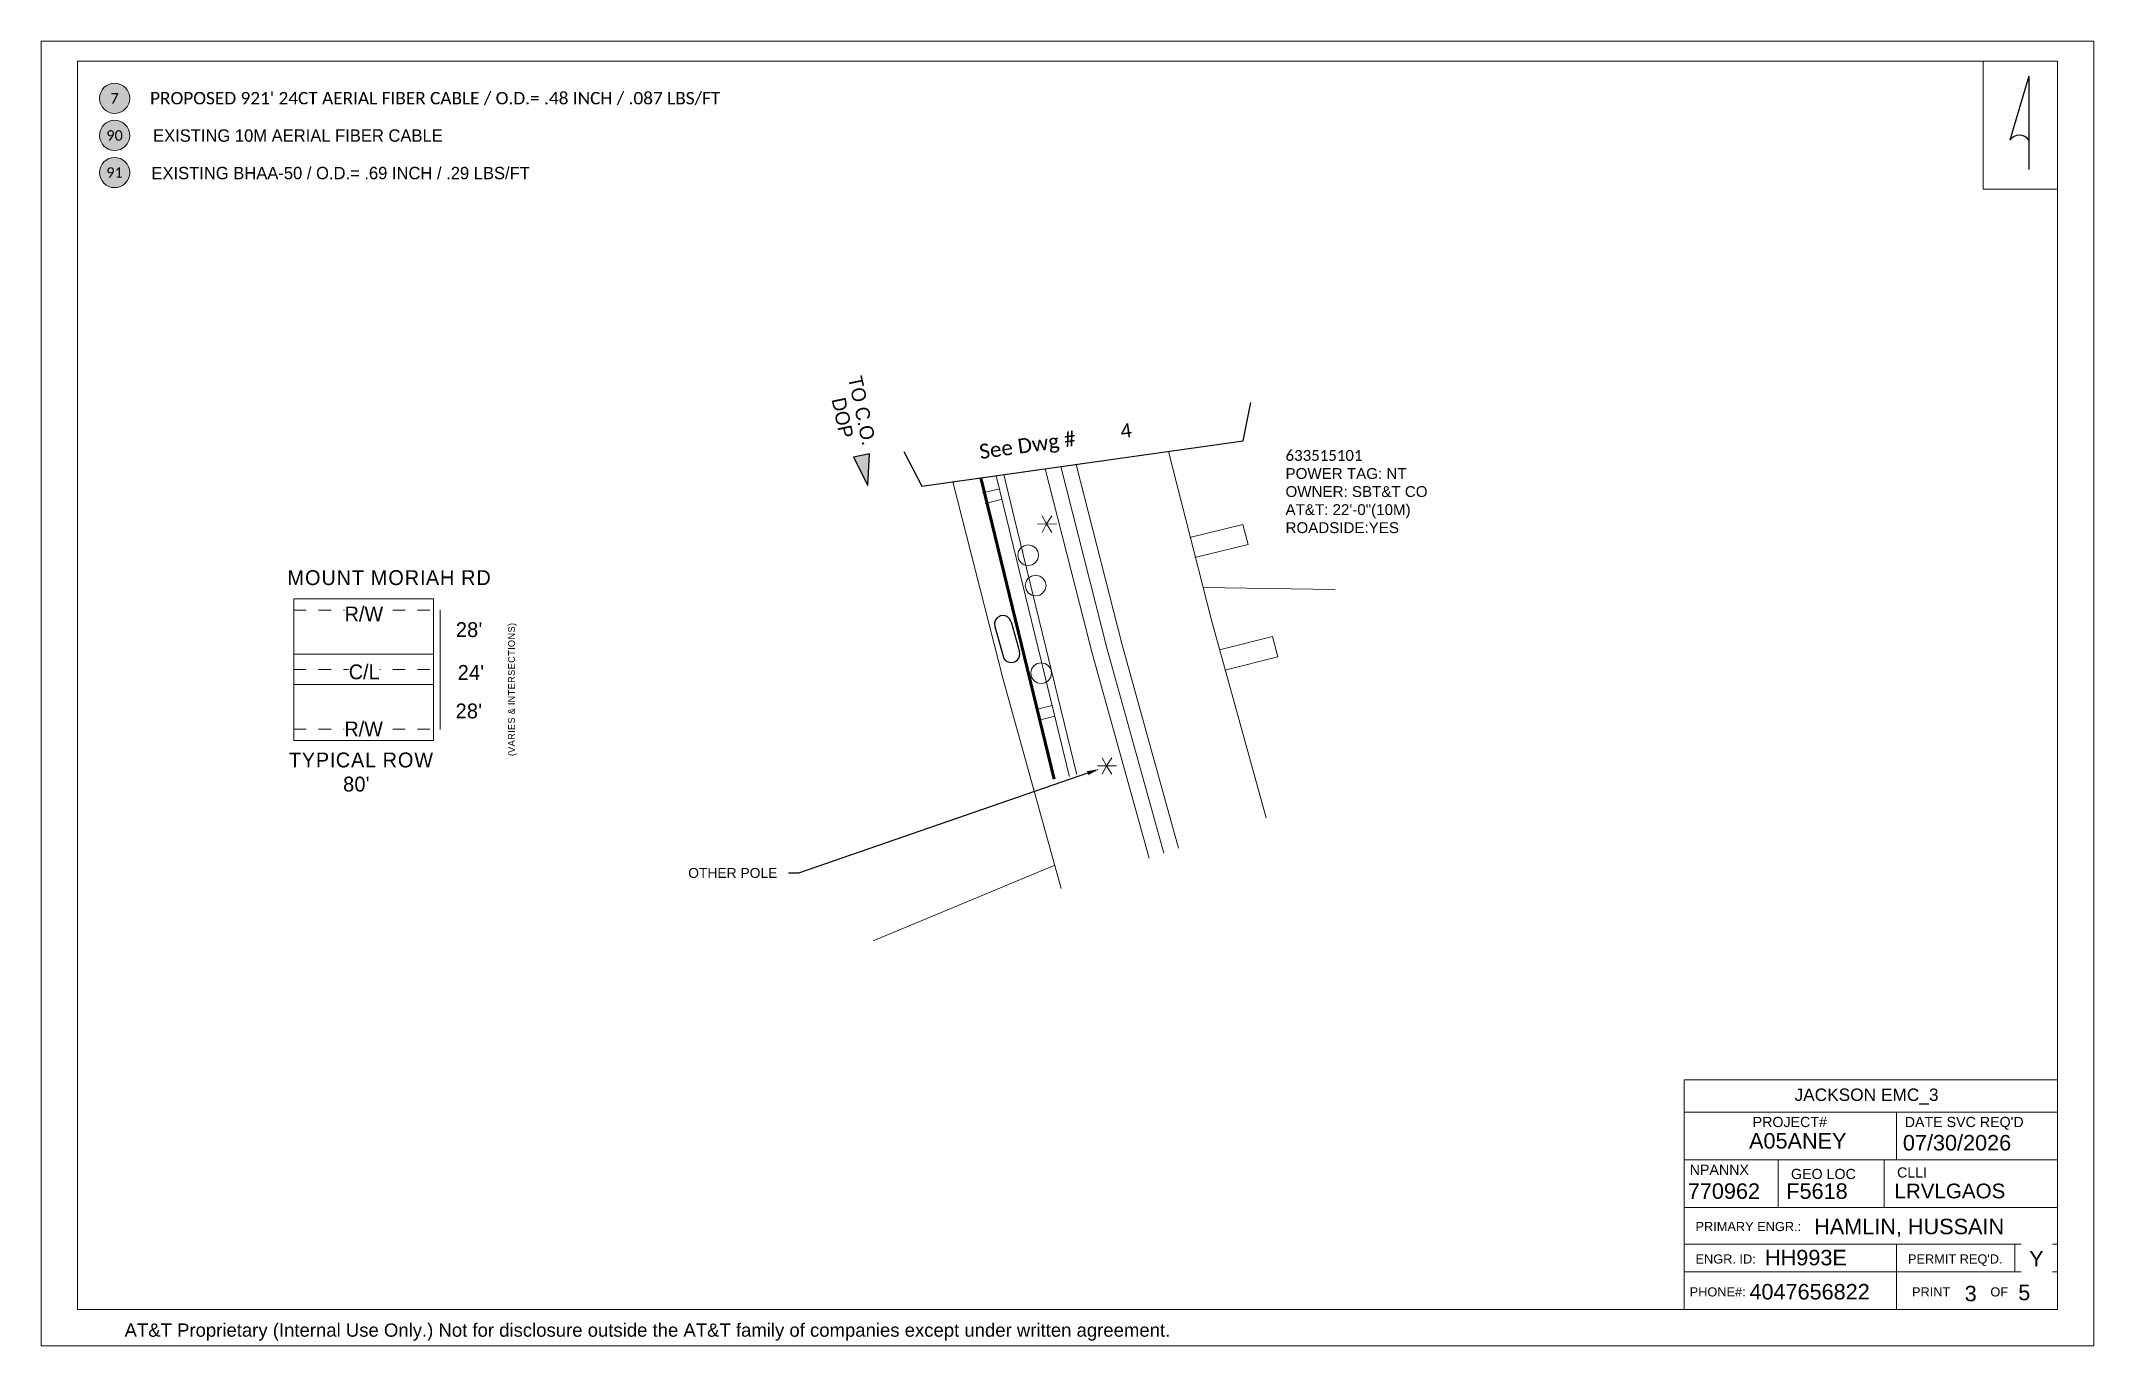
# Paper-space layout '3' of a CAD drawing. Header units: inches. Extents: x 1.3 to 17.9, y 1 to 11.6.
# The model-space entities are those that its viewports show. They can reach past a viewport. Long polylines and large blocks are cut down to what shows.
import ezdxf
from ezdxf import colors
from ezdxf.entities.mleader import LeaderData, LeaderLine
from ezdxf.enums import TextEntityAlignment as Align
from ezdxf.lldxf.tags import DXFTag
from ezdxf.math import Vec2, Vec3

# ---------------------------------------------------------------- set-up
doc = ezdxf.new("R2010")
doc.units = ezdxf.units.IN
doc.header["$MEASUREMENT"] = 0
doc.linetypes.add('DASHED', pattern=[0.75, 0.5, -0.25])
doc.linetypes.add('PHANTOM2', pattern=[1.25, 0.625, -0.125, 0.125, -0.125, 0.125, -0.125])
for name, color, linetype in [('ADDRESS', 6, 'Continuous'), ('AERIAL CABLE EX', 5, 'Continuous'), ('CENTER LINE', 6, 'PHANTOM2'), ('EOP', 6, 'Continuous'), ('LINE LABELS', 7, 'Continuous'), ('POLE INFO', 7, 'Continuous'), ('Pole_Attributes', 7, 'Continuous'), ('REELS', 250, 'Continuous'), ('REELS BUBBLES', 87, 'Continuous'), ('sc_greenville', 7, 'Continuous'), ('SPAN LENGTHS', 7, 'Continuous'), ('STREET NAMES', 250, 'Continuous'), ('TO CO', 7, 'Continuous'), ('Viewport', 7, 'Continuous')]:
    doc.layers.add(name, color=color, linetype=linetype)
for name, color, linetype, lineweight in [('AERIAL CABLE PROP', 1, 'Continuous', 60), ('DRIVEWAYS', 250, 'Continuous', 20), ('EXISTING', 4, 'Continuous', 0), ('Level 1', 7, 'Continuous', 0), ('Level 18', 7, 'Continuous', 0), ('Level 2', 7, 'Continuous', 0), ('Level 3', 7, 'Continuous', 0), ('MISC', 7, 'Continuous', 0), ('OVERLASH', 255, 'Continuous', 0), ('Poles', 7, 'Continuous', 0), ('PROP CABLE', 1, 'Continuous', 50), ('ROW', 3, 'DASHED', 35), ('STRAND TEXT', 7, 'Continuous', 0), ('unk 2 (def)', 7, 'Continuous', 0), ('z Level 63', 7, 'Continuous', 0)]:
    doc.layers.add(name, color=color, linetype=linetype, lineweight=lineweight)
doc.layers.get('Viewport').off()
doc.styles.add('Annotative', font='arial.ttf')
doc.styles.add('calibri', font='calibri.ttf')
doc.styles.add('Legend', font='calibri.ttf')
doc.styles.add('PROPOSED', font='calibri.ttf')
doc.styles.get("Standard").update_dxf_attribs({"font": 'arial.ttf'})
doc.styles.add('Telco', font='dgn000.shx', dxfattribs={"height": 108})
doc.styles.add('TelcoFixed', font='dgn000.shx', dxfattribs={"height": 108})
tags = doc.linetypes.add('BUR', pattern='A,4.693196,-0.073857,["B",Standard,S=0.5,R=0,X=0,Y=-0.25],-0.553701,4.679246', length=10).pattern_tags.tags
tags[6] = DXFTag(74, 10)

# ---------------------------------------------------------------- blocks, each defined once
blk = doc.blocks.new('*U364')
at = {"color": 92, "lineweight": 30}
blk.add_lwpolyline([(18.15, 11.99), (14.42, 12.29), (1.81, -16.03), (4.54, -18.61)], dxfattribs=at)
at = {"color": 92, "lineweight": 30, "style": 'Legend'}
blk.add_text('See Dwg #', height=1.415, rotation=245.9363, dxfattribs=at).set_placement((13.65, 6.18))
at = {"lineweight": 0, "style": 'Legend'}
blk.add_attdef('DWG', (8.18, -6.3), '', height=1.35, rotation=245.9363, dxfattribs=at)
blk = doc.blocks.new('*U419')
h = blk.add_hatch(color=92)
h.dxf.hatch_style = 1
h.paths.add_polyline_path([(150, 0), (-56, 55), (-56, -55)])
at = {"color": 92, "lineweight": 30}
blk.add_lwpolyline([(-580, 0, 0, 0, 0), (-56, 0, 30, 0, 0), (0, 0, 0, 0, 0)], format="xyseb", dxfattribs=at)
at = {"color": 92}
blk.add_lwpolyline([(150, 0), (-56, 55), (-56, -55), (150, 0)], close=True, dxfattribs=at)
at = {"color": 92, "lineweight": 30, "char_height": 95, "attachment_point": 1, "style": 'TelcoFixed'}
for s, insert in [('TO C.O.', (-588, 115)), ('\\pxql;DOP', (-469, -24))]:
    blk.add_mtext_dynamic_manual_height_columns(s, width=678.47, gutter_width=1, heights=[0], dxfattribs=dict(at, insert=insert))
blk = doc.blocks.new('ATTSW_NORTH1')
at = {"layer": 'z Level 63', "color": 0, "linetype": 'Continuous', "lineweight": -2, "ltscale": 800.0016}
for q in [(-1458, -1329), (0, -3559)]:
    blk.add_line((0, 3559), q, dxfattribs=at)
blk.add_arc((-729, -1826), 882, 34.29789, 145.70211, dxfattribs=at)
blk = doc.blocks.new('*U449')
at = {"linetype": 'Continuous', "lineweight": 0, "true_color": 0xffffff}
h = blk.add_hatch(color=7, dxfattribs=at)
h.dxf.hatch_style = 1
h.paths.add_polyline_path([(-0.122, 0, 1), (0.122, 0, 1)])
at = {"color": 0, "linetype": 'ByBlock', "lineweight": -2}
blk.add_circle((0, 0), 0.122, dxfattribs=at)
at = {"color": 0, "linetype": 'ByBlock', "lineweight": -2, "style": 'PROPOSED'}
blk.add_attdef('CCFN', text='', height=0.0844, dxfattribs=at).set_placement((0, 0), align=Align.MIDDLE_CENTER)
at = {"color": 0, "linetype": 'ByBlock', "lineweight": -2, "flags": 104}
blk.add_attdef('CCFA', text='', height=0.0844, dxfattribs=at).set_placement((0.206, 0.09), align=Align.TOP_LEFT)
blk = doc.blocks.new('POLES')
at = {"layer": 'Poles'}
for points in [[(-1.96, -0.06), (0, 0), (2.16, -0.06)], [(-0.93, 1.72), (0, 0), (1.13, -1.84)], [(-0.93, -1.84), (0, 0), (1.13, 1.71)]]:
    blk.add_lwpolyline(points, dxfattribs=at)
blk = doc.blocks.new('*U418')
at = {"linetype": 'Continuous', "lineweight": 0}
for p, q in [((-0.5, -0.37), (-0.5, 1.15)), ((0.5, -0.36), (0.5, 1.15))]:
    blk.add_line(p, q, dxfattribs=at)
blk = doc.blocks.new('ACMAP_ANN_TEMPLATE_SPANS')
at = {"color": 0, "linetype": 'ByBlock', "lineweight": -2}
for p, q in [((-8.2, 12.5), (22.7, 12.5)), ((-8.2, -4.5), (22.7, -4.5))]:
    blk.add_line(p, q, dxfattribs=at)
for centre, start, end in [((-8.2, 4), 90, 270), ((22.7, 4), 270, 90)]:
    blk.add_arc(centre, 8.49, start, end, dxfattribs=at)
at = {"color": 18, "lineweight": 50, "true_color": 0x000000, "style": 'Annotative'}
blk.add_attdef('AERIALFOOT', text='', height=10, dxfattribs=at).set_placement((6.7, 4.7), align=Align.MIDDLE_CENTER)

msp = doc.modelspace()

# ---------------------------------------------------------------- linework, layer by layer
at = {"layer": 'AERIAL CABLE EX', "lineweight": 0}
for points in [[(2392124.4, 1475180), (2392124.2, 1475180.7), (2392083.9, 1475346.2), (2392024.8, 1475589.1), (2391972.2, 1475838.1), (2391992.1, 1476043.3), (2391992.2, 1476043.4)], [(2392129.2, 1475181.4), (2392129, 1475182), (2392088.7, 1475347.4), (2392029.7, 1475590.2), (2391977.3, 1475838.4), (2391997, 1476042.1)]]:
    msp.add_lwpolyline(points, dxfattribs=at)
at = {"layer": 'AERIAL CABLE PROP', "color": 5}
msp.add_lwpolyline([(2392114.5, 1475178.2), (2392074.2, 1475343.9), (2392015, 1475586.9), (2391962.1, 1475837.5), (2391982.3, 1476046.1)], dxfattribs=at)
at = {"layer": 'DRIVEWAYS', "color": 1}
for points in [[(2392202.2, 1475334.6), (2392236.6, 1475343), (2392239.9, 1475329.9), (2392205.6, 1475321.5)], [(2392221.4, 1475261.8), (2392255.7, 1475270.5), (2392259.1, 1475257.4), (2392224.9, 1475248.7)]]:
    msp.add_lwpolyline(points, dxfattribs=at)
at = {"layer": 'EOP', "color": 6, "lineweight": 0}
for points in [[(2392028.2, 1477763.8, 0.083852), (2392081.8, 1477635.9, 0.071345), (2392135.5, 1477573.6, 0.056959), (2392341.2, 1477437.7), (2392486.3, 1477352.6, -0.173366), (2392668.6, 1477133.5, -0.082809), (2392694.6, 1477003.4, -0.141514), (2392645.4, 1476817.3), (2392529.5, 1476658.9, 0.012739), (2392129.3, 1476192.4, 0.217881), (2392030.9, 1475816, 0.021663), (2392208.9, 1475083.4, -0.03717), (2392235.5, 1474977.1, 0.472779), (2392262.3, 1474961.8, -0.073285), (2392345.5, 1474980.4, -0.107406), (2392490.9, 1474966)], [(2392226.2, 1474848.3, 0.081371), (2392189.8, 1475077.4, -0.02168), (2392011.2, 1475812.4, -0.217992)]]:
    msp.add_lwpolyline(points, format="xyb", dxfattribs=at)
at = {"layer": 'ROW', "color": 3, "linetype": 'DASHED', "lineweight": 0, "ltscale": 15}
for points in [[(2392086.7, 1477777.5, 0.083629), (2392132.4, 1477668.2, 0.070728), (2392174.5, 1477619.2, 0.05725), (2392370, 1477490.4), (2392516.7, 1477404.3, -0.173225), (2392724.8, 1477154.5, -0.082765), (2392754.5, 1477005.1, -0.143488), (2392695.4, 1476784), (2392576.1, 1476621, 0.012804), (2392175.8, 1476154.5, 0.2175), (2392089.9, 1475827, 0.021611), (2392266.2, 1475101.1, -0.023026), (2392285.9, 1475030.4, -0.141043), (2392509.4, 1475023.1)], [(2392132.5, 1475059.6, -0.021731), (2391952.2, 1475801.4, -0.218286)]]:
    msp.add_lwpolyline(points, format="xyb", dxfattribs=at)
at = {"layer": 'ROW', "color": 6, "lineweight": 50}
msp.add_circle((2388188.9, 1473286.1), 10106.2, dxfattribs=at)
at = {"layer": 'sc_greenville', "lineweight": 0}
for points in [[(2392114.6, 1475122.4), (2391908.2, 1475036.8), (2391150, 1476120.6), (2391671.3, 1476168.2), (2392038.2, 1476203.9)], [(2391743.5, 1474506.5), (2391691.3, 1474563.2), (2391560.7, 1474641.1), (2391441.8, 1474419.4), (2391072, 1474635.7), (2390944.7, 1474709.7), (2390445.5, 1475000), (2390000, 1475256.6), (2389865.7, 1475334), (2390000, 1475419.4), (2390762.2, 1475887.3), (2391150, 1476120.6), (2391908.2, 1475036.8), (2392114.6, 1475122.4)], [(2392538.3, 1475404.1), (2392307.3, 1475300.6), (2392210.7, 1475302.2)], [(2392210.7, 1475302.2), (2392307.3, 1475300.6), (2392538.3, 1475404.1), (2392543.4, 1475384.8), (2392584.6, 1475228.1), (2392583.4, 1475227.6), (2392554.8, 1475216.1), (2392440.8, 1475174.3), (2392337.6, 1475141), (2392333.7, 1475139.7), (2392261.8, 1475116.5)]]:
    msp.add_lwpolyline(points, dxfattribs=at)

# ---------------------------------------------------------------- block references
at = {"layer": 'OVERLASH', "rotation": 103.7763236634708}
for p, xscale, yscale, zscale in [((2392076.9, 1475361.8), 6.997610170159895, 6.997610170159895, 6.997610170159895), ((2392111.6, 1475221.8), 6.997610170159896, 6.997610170159896, 6.997610170159896)]:
    msp.add_blockref('*U418', p, dxfattribs=dict(at, xscale=xscale, yscale=yscale, zscale=zscale))
at = {"layer": 'Poles', "xscale": 3, "yscale": 3, "zscale": 3}
for p in [(2392109.6, 1475343.3), (2392148.4, 1475187)]:
    msp.add_blockref('POLES', p, dxfattribs=at)
at = {"layer": 'REELS BUBBLES', "color": 250, "lineweight": 0, "xscale": 55, "yscale": 55, "zscale": 55}
for p, values in [((2392097.8, 1475323), {'CCFN': '90'}), ((2392102.6, 1475303.4), {'CCFN': '7'}), ((2392106.2, 1475246.8), {'CCFN': '91'})]:
    msp.add_blockref('*U449', p, dxfattribs=at).add_auto_attribs(values)
at = {"layer": 'SPAN LENGTHS'}
ref = msp.add_blockref('ACMAP_ANN_TEMPLATE_SPANS', (2392080.4, 1475272.7), dxfattribs=dict(at, xscale=0.6499999999999994, yscale=0.6499999999999994, zscale=0.6499999999999994, rotation=285.6012953717222))
ref.add_attrib('AERIALFOOT', "171'", dxfattribs={"layer": 'PROP CABLE', "height": 6.5, "rotation": 285.6013, "style": 'Annotative'}).set_placement((2392084.5, 1475269.3), align=Align.MIDDLE_CENTER)

# ---------------------------------------------------------------- texts
at = {"layer": 'ADDRESS', "color": 4, "lineweight": 50, "char_height": 6, "width": 9.954, "attachment_point": 7, "style": 'PROPOSED'}
for s, insert in [('\\pxqc;831\\PSFU', (2392236.8, 1475361.2)), ('\\pxqc;888\\PVAC', (2391982.8, 1475300.5)), ('\\pxqc;821\\PSFU', (2392274.3, 1475181.8))]:
    msp.add_mtext(s, dxfattribs=dict(at, insert=insert))
at = {"layer": 'POLE INFO', "char_height": 7, "attachment_point": 1, "style": 'calibri'}
for s, insert in [('633515101\\P30-5\\P \\P \\P ', (2392146.1, 1475355)), ('P45', (2392182.1, 1475206.4))]:
    msp.add_mtext(s, dxfattribs=dict(at, insert=insert))
at = {"layer": 'STRAND TEXT', "lineweight": 50, "style": 'PROPOSED'}
for rotation, p in [(282.9357, (2392083.5, 1475372)), (286, (2392101.7, 1475283.2))]:
    msp.add_text('10M', height=7, rotation=rotation, dxfattribs=at).set_placement(p)

# ---------------------------------------------------------------- next in the draw order: texts
at = {"layer": 'LINE LABELS', "char_height": 6, "width": 15.519, "attachment_point": 5, "style": 'Legend', "bg_fill": 3, "box_fill_scale": 1.1, "bg_fill_color": 256, "bg_fill_transparency": 0}
for s, insert, rotation in [('EOP', (2392122.1, 1475406.3), 284.1642), ('EOP', (2392102.7, 1475401.4), 284.1642), ('\\pxqc;R/W', (2392044.6, 1475386.7), 284.1642), ('\\pxqc;R/W', (2392191, 1475379.2), 284.1642), ('EOP', (2392113.4, 1475359.6), 284.1642), ('EOP', (2392132.8, 1475364.5), 284.1642), ('\\pxqc;R/W', (2392062.2, 1475317), 284.1642), ('EOP', (2392181.2, 1475181.1), 103), ('\\pxqc;R/W', (2392242.1, 1475186), 103), ('EOP', (2392162.6, 1475173.5), 103), ('\\pxqc;R/W', (2392105.5, 1475154.1), 103.3142)]:
    msp.add_mtext(s, dxfattribs=dict(at, insert=insert, rotation=rotation))

# ---------------------------------------------------------------- next in the draw order: linework, layer by layer
at = {"layer": 'CENTER LINE', "color": 7, "linetype": 'PHANTOM2', "lineweight": 0, "ltscale": 15}
msp.add_lwpolyline([(2392236.4, 1474549.7), (2392236.4, 1474610.5), (2392236.2, 1474848.2, 0.081295), (2392199.3, 1475080.4, -0.021671), (2392021.1, 1475814.2, -0.217937), (2392121.6, 1476198.7, -0.012728), (2392521.7, 1476665.3), (2392637, 1476822.8, 0.141133), (2392684.6, 1477003.1, 0.082817), (2392659.2, 1477130, 0.173394), (2392481.2, 1477344), (2392336.4, 1477429, -0.056912), (2392129, 1477566, -0.071493), (2392073.4, 1477630.5, -0.083837), (2392018.5, 1477761.6)], format="xyb", dxfattribs=at)

# ---------------------------------------------------------------- next in the draw order: texts
at = {"layer": 'STREET NAMES', "color": 7, "insert": (2392125.6, 1475332.7), "char_height": 8, "width": 107.512, "attachment_point": 7, "rotation": 285.3021, "bg_fill": 3, "box_fill_scale": 1, "bg_fill_color": 256, "bg_fill_transparency": 0}
msp.add_mtext('MOUNT MORIAH RD', dxfattribs=at)

# ---------------------------------------------------------------- next in the draw order: texts
at = {"layer": 'Pole_Attributes', "insert": (2392162.2, 1475294.9), "char_height": 6, "width": 24.384, "attachment_point": 7}
msp.add_mtext("SAG:26''\\PICE:28''", dxfattribs=at)

psp = doc.layouts.new('3')

# ---------------------------------------------------------------- linework, layer by layer
at = {"layer": 'Level 1', "color": 253, "linetype": 'PHANTOM2', "lineweight": 0, "ltscale": 0.1}
psp.add_line((3.348, 6.488), (4.476, 6.488), dxfattribs=at)
at = {"layer": 'Level 18', "color": 7, "linetype": 'Continuous', "lineweight": 13}
psp.add_line((4.531, 6.97), (4.531, 6.004), dxfattribs=at)
at = {"layer": 'Level 18', "color": 7, "linetype": 'Continuous', "lineweight": 0}
for p, q in [((17.6, 2.913), (14.583, 2.913)), ((14.583, 2.913), (14.583, 1.318)), ((16.3, 2.913), (16.3, 2.527)), ((17.6, 2.913), (17.6, 1.318)), ((17.6, 2.913), (17.6, 1.318)), ((17.6, 2.527), (14.583, 2.527)), ((15.344, 2.527), (15.344, 2.141)), ((16.201, 2.527), (16.201, 2.141)), ((17.6, 2.141), (14.583, 2.141)), ((14.583, 1.846), (17.6, 1.846)), ((16.3, 1.846), (16.3, 1.318)), ((17.255, 1.846), (17.255, 1.623)), ((14.583, 1.623), (17.6, 1.623)), ((14.583, 1.318), (17.6, 1.318)), ((14.583, 1.318), (17.6, 1.318))]:
    psp.add_line(p, q, dxfattribs=at)
at = {"layer": 'Level 18', "color": 7, "linetype": 'Continuous', "lineweight": 13, "flags": 128}
psp.add_lwpolyline([(3.348, 7.061), (4.476, 7.061), (4.476, 5.916), (3.348, 5.916)], close=True, dxfattribs=at)
at = {"layer": 'Level 2', "color": 253, "linetype": 'DASHED', "lineweight": 0, "ltscale": 0.1}
for p, q in [((3.348, 6.969), (4.476, 6.969)), ((3.348, 6.008), (4.476, 6.008))]:
    psp.add_line(p, q, dxfattribs=at)
at = {"layer": 'z Level 63', "color": 7, "linetype": 'Continuous', "lineweight": 0, "flags": 128}
psp.add_lwpolyline([(1.305, 11.566), (17.895, 11.566), (17.895, 1.023), (1.305, 1.023), (1.305, 11.566)], dxfattribs=at)
at = {"layer": 'z Level 63', "color": 7, "linetype": 'Continuous', "lineweight": 0}
for points in [[(1.599, 11.404), (17.6, 11.404), (17.6, 2.876), (17.6, 1.318), (14.653, 1.318), (1.599, 1.318)], [(16.999, 11.404), (17.6, 11.404), (17.6, 10.369), (16.999, 10.369)]]:
    psp.add_lwpolyline(points, close=True, dxfattribs=at)

# ---------------------------------------------------------------- block references
at = {"color": 18, "lineweight": 0, "true_color": 0x000000}
for p, values in [((1.899, 11.104), {'CCFN': '7'}), ((1.899, 10.804), {'CCFN': '90'}), ((1.899, 10.504), {'CCFN': '91'})]:
    psp.add_blockref('*U449', p, dxfattribs=at).add_auto_attribs(values)
at = {"layer": 'MISC', "xscale": 0.08455876756216296, "yscale": 0.08455876756216296, "zscale": 0.08455876756216296, "rotation": 122.0218892443759}
psp.add_blockref('*U364', (9.951, 7.487), dxfattribs=at).add_auto_attribs({'DWG': '4'})
at = {"layer": 'TO CO', "xscale": 0.001198218519493278, "yscale": 0.001198218519493278, "zscale": 0.001198218519493278, "rotation": 281.9140712890093}
psp.add_blockref('*U419', (7.948, 8.152), dxfattribs=at)
at = {"layer": 'unk 2 (def)', "color": 7, "linetype": 'Continuous', "lineweight": 30, "ltscale": 100, "xscale": 0.0001058182743603506, "yscale": 0.0001058182743603506, "zscale": 0.0001058182743603506}
psp.add_blockref('ATTSW_NORTH1', (17.37, 10.905), dxfattribs=at)

# ---------------------------------------------------------------- texts
at = {"lineweight": 50, "insert": (11.362, 8.262), "char_height": 0.0875, "width": 1.14309, "attachment_point": 1}
psp.add_mtext('{\\fCalibri|b0|i0|c0|p34;633515101}\\PPOWER TAG: NT\\POWNER: SBT&T CO\\PAT&T: 22\'-0"(10M)\\PROADSIDE:YES', dxfattribs=at)
at = {"layer": 'REELS', "linetype": 'BUR', "lineweight": 30, "ltscale": 4, "insert": (2.186, 11.155), "char_height": 0.1, "attachment_point": 1, "style": 'Legend'}
psp.add_mtext_dynamic_manual_height_columns("PROPOSED 921' 24CT AERIAL FIBER CABLE / O.D.= .48 INCH / .087 LBS/FT", width=4.65762, gutter_width=340.277, heights=[0], dxfattribs=at)

# ---------------------------------------------------------------- leaders
at = {"layer": 'EXISTING', "color": 0, "linetype": 'Continuous', "lineweight": 25}
ml = psp.add_multileader_mtext('Standard', dxfattribs=at)
ml.set_content('OTHER POLE')
ml.set_leader_properties()
ml.build(insert=Vec2(0, 0))
ml.multileader.update_dxf_attribs({"dogleg_length": 0.36, "arrow_head_size": 0.1})
ctx = ml.context
ctx.base_point, ctx.char_height, ctx.arrow_head_size, ctx.landing_gap_size, ctx.plane_origin = Vec3(6.456, 4.844), 0.08, 0.1, 0.09, Vec3(18.465, 20.912)
ctx.text_align_type = 2
notes = []
notes.append((ctx, [(1, (1, 1, 0), (7.425, 4.844), (-1, 0), 0.0805, [(0, [(9.857, 5.684)], 0, [])])]))
ctx.mtext.insert, ctx.mtext.width, ctx.mtext.defined_height, ctx.mtext.alignment, ctx.mtext.flow_direction = Vec3(7.255, 4.885), 0.71518, 0.425, 3, 5
for ctx, leaders in notes:
    for number, flags, end, landing, length, lines in leaders:
        leader = LeaderData()
        leader.index, (leader.has_last_leader_line, leader.has_dogleg_vector, leader.attachment_direction) = number, flags
        leader.last_leader_point, leader.dogleg_vector, leader.dogleg_length = Vec3(end), Vec3(landing), length
        for number, points, colour, breaks in lines:
            line = LeaderLine()
            line.index, line.vertices, line.color, line.breaks = number, Vec3.list(points), colors.encode_raw_color(colour), breaks
            leader.lines.append(line)
        ctx.leaders.append(leader)

# ---------------------------------------------------------------- viewports
at = {"layer": 'Viewport', "color": 6, "lineweight": 50}
vp = psp.add_viewport(center=(9.623, 6.298), size=(5.135, 4.18604), view_center_point=(2392125.049, 1475233.906), view_height=334.88329, dxfattribs=at)
vp.dxf.flags = 0x10000  # cut along an outline
vp.dxf.clipping_boundary_handle = psp.add_lwpolyline([(7.056, 7.777), (11.406, 8.391), (12.191, 5.631), (12.191, 5.631), (8.056, 4.205)], format="xyb", close=True, dxfattribs={"invisible": 1}).dxf.handle

# ---------------------------------------------------------------- next in the draw order: texts
at = {"layer": 'Level 1', "color": 7, "linetype": 'Continuous', "lineweight": 30, "insert": (3.916, 6.469), "char_height": 0.1196, "attachment_point": 5, "line_spacing_factor": 0.841947, "style": 'Telco', "bg_fill": 3, "box_fill_scale": 1, "bg_fill_color": 178, "bg_fill_transparency": 0}
psp.add_mtext('C/L', dxfattribs=at)
at = {"layer": 'Level 18', "color": 135, "linetype": 'Continuous', "lineweight": 13, "char_height": 0.11999, "attachment_point": 1, "style": 'TelcoFixed', "bg_fill": 3, "box_fill_scale": 1, "bg_fill_color": 178, "bg_fill_transparency": 0}
for s, insert, width, line_spacing_factor in [('{\\T1.064;MOUNT MORIAH RD}', (3.296, 7.291), 1.81991, 0.798), ("{\\T1.024;28'}", (4.657, 6.871), 0.17361, 0.6), ("{\\T1.024;24'}", (4.672, 6.525), 0.24546, 0.6), ("{\\T1.024;28'}", (4.655, 6.214), 0.17361, 0.6)]:
    psp.add_mtext(s, dxfattribs=dict(at, insert=insert, width=width, line_spacing_factor=line_spacing_factor))
at = {"layer": 'Level 18', "color": 135, "linetype": 'Continuous', "lineweight": 13, "insert": (5.079, 5.789), "char_height": 0.05552, "attachment_point": 1, "rotation": 90, "line_spacing_factor": 0.798, "style": 'TelcoFixed', "bg_fill": 3, "box_fill_scale": 1, "bg_fill_color": 178, "bg_fill_transparency": 0}
psp.add_mtext('{\\T1.062;(VARIES & INTERSECTIONS)}', dxfattribs=at)
at = {"layer": 'Level 18', "color": 135, "linetype": 'Continuous', "lineweight": 13, "insert": (3.308, 5.818), "char_height": 0.11999, "attachment_point": 1, "line_spacing_factor": 0.798, "style": 'TelcoFixed', "bg_fill": 3, "box_fill_scale": 1, "bg_fill_color": 178, "bg_fill_transparency": 0}
psp.add_mtext('\\T1.062;TYPICAL ROW', dxfattribs=at)
at = {"layer": 'Level 18', "color": 7, "linetype": 'Continuous', "lineweight": 0, "style": 'Telco', "bg_fill": 3, "box_fill_scale": 1, "bg_fill_color": 178, "bg_fill_transparency": 0}
for s, insert, char_height, attachment_point, line_spacing_factor in [('\\fArial Unicode MS|b0|i0|c00|p39;PROJECT#', (15.137, 2.874), 0.08228, 1, 0.933366), ("\\fArial Unicode MS|b0|i0|c00|p39;DATE SVC REQ'D", (16.366, 2.874), 0.08228, 1, 0.933366), ('{\\fArial Unicode MS|b0|i0|c0|p39;770962}', (14.613, 2.337), 0.12517, 1, 0.819132), ('\\fArial Unicode MS|b0|i0|c00|p39;GEO LOC', (15.447, 2.454), 0.08228, 1, 0.933366), ('\\fArial Unicode MS|b0|i0|c00|p39;CLLI', (16.304, 2.466), 0.08228, 1, 0.933366), ('\\fArial Unicode MS|b0|i0|c00|p39;PRIMARY ENGR.:', (14.675, 2.025), 0.07382, 1, 0.971553), ('{\\fArial Unicode MS|b0|i0|c0|p39;HAMLIN, HUSSAIN}', (15.634, 2.051), 0.12517, 1, 0.819132), ('\\fArial Unicode MS|b0|i0|c00|p39;ENGR. ID:', (14.675, 1.763), 0.07382, 1, 0.971553), ("\\fArial Unicode MS|b0|i0|c00|p39;PERMIT REQ'D.", (16.392, 1.763), 0.07382, 1, 0.971553), ('\\fArial Unicode MS|b0|i0|c00|p39;PHONE#:', (14.628, 1.497), 0.07382, 1, 0.971553), ('\\fArial Unicode MS|b0|i0|c00|p39;PRINT', (16.425, 1.497), 0.07382, 1, 0.971553), ('{\\fArial Unicode MS|b0|i0|c0|p39;3}', (16.899, 1.446), 0.12517, 5, 0.819132), ('{\\fArial Unicode MS|b0|i0|c0|p39;5}', (17.332, 1.454), 0.12517, 5, 0.819132), ('\\fArial Unicode MS|b0|i0|c00|p39;AT&T Proprietary (Internal Use Only.) Not for disclosure outside the AT&T family of companies except under written agreement. ', (1.98, 1.205), 0.107136, 1, 0.856011)]:
    psp.add_mtext(s, dxfattribs=dict(at, insert=insert, char_height=char_height, attachment_point=attachment_point, line_spacing_factor=line_spacing_factor))
at = {"layer": 'Level 18', "color": 7, "linetype": 'Continuous', "lineweight": 0, "insert": (17.372, 1.791), "char_height": 0.12517, "attachment_point": 1, "line_spacing_factor": 0.819132, "style": 'Telco', "bg_fill": 2}
psp.add_mtext('\\fArial Unicode MS|b0|i0|c00|p39;Y', dxfattribs=at)
at = {"layer": 'Level 2', "color": 7, "linetype": 'Continuous', "lineweight": 30, "char_height": 0.1196, "attachment_point": 5, "line_spacing_factor": 0.841947, "style": 'Telco', "bg_fill": 3, "box_fill_scale": 1, "bg_fill_color": 178, "bg_fill_transparency": 0}
for insert in [(3.914, 6.937), (3.912, 6.008)]:
    psp.add_mtext('R/W', dxfattribs=dict(at, insert=insert))
at = {"layer": 'REELS', "linetype": 'BUR', "lineweight": 0, "ltscale": 4, "char_height": 0.1, "attachment_point": 1, "style": 'Legend', "bg_fill": 2}
for s, insert, width in [('{\\Ftxt|c0;EXISTING 10M AERIAL FIBER CABLE}', (2.21, 10.853), 2.88433), ('{\\Ftxt|c0;EXISTING\\C30;\\c2254834; \\C256;BHAA-50 / O.D.= .69 INCH / .29 LBS/FT}', (2.197, 10.55), 4.21767)]:
    psp.add_mtext(s, dxfattribs=dict(at, insert=insert, width=width))

# ---------------------------------------------------------------- next in the draw order: linework, layer by layer
at = {"layer": 'Level 18', "color": 7, "linetype": 'Continuous', "lineweight": 0}
psp.add_lwpolyline([(14.583, 2.913), (14.583, 3.174), (17.6, 3.174)], dxfattribs=at)
at = {"layer": 'Level 3', "color": 253, "linetype": 'Continuous', "lineweight": 0}
for p, q in [((3.35, 6.614), (4.478, 6.614)), ((3.349, 6.367), (4.477, 6.367))]:
    psp.add_line(p, q, dxfattribs=at)

# ---------------------------------------------------------------- next in the draw order: texts
at = {"layer": 'Level 18', "color": 135, "linetype": 'Continuous', "lineweight": 13, "insert": (3.746, 5.623), "char_height": 0.11999, "width": 0.24546, "attachment_point": 1, "line_spacing_factor": 0.6, "style": 'TelcoFixed', "bg_fill": 3, "box_fill_scale": 1, "bg_fill_color": 178, "bg_fill_transparency": 0}
psp.add_mtext("{\\T1.024;80'}", dxfattribs=at)
at = {"layer": 'Level 18', "color": 7, "linetype": 'Continuous', "lineweight": 0, "attachment_point": 1, "style": 'Telco', "bg_fill": 3, "box_fill_scale": 1, "bg_fill_color": 178, "bg_fill_transparency": 0}
for s, insert, char_height, line_spacing_factor in [('{\\fArial Unicode MS|b0|i0|c0|p39;A05ANEY}', (15.108, 2.743), 0.12517, 0.819132), ('\\fArial Unicode MS|b0|i0|c00|p39;NPANNX', (14.628, 2.488), 0.08228, 0.933366), ('{\\fArial Unicode MS|b0|i0|c0|p39;F5618}', (15.409, 2.337), 0.12517, 0.819132), ('{\\fArial Unicode MS|b0|i0|c0|p39;LRVLGAOS}', (16.283, 2.335), 0.11896, 0.830575), ('{\\fArial Unicode MS|b0|i0|c0|p39;HH993E}', (15.237, 1.8), 0.12517, 0.819132), ('{\\fArial Unicode MS|b0|i0|c0|p39;4047656822}', (15.111, 1.524), 0.12517, 0.819132), ('\\fArial Unicode MS|b0|i0|c00|p39;OF', (17.058, 1.497), 0.07382, 0.971553)]:
    psp.add_mtext(s, dxfattribs=dict(at, insert=insert, char_height=char_height, line_spacing_factor=line_spacing_factor))
at = {"layer": 'Level 18', "color": 7, "linetype": 'Continuous', "lineweight": 0, "insert": (16.351, 2.728), "char_height": 0.12517, "width": 1.06094, "attachment_point": 1, "line_spacing_factor": 0.819132, "style": 'Telco', "bg_fill": 3, "box_fill_scale": 1, "bg_fill_color": 178, "bg_fill_transparency": 0}
psp.add_mtext('{\\fArial Unicode MS|b0|i0|c0|p39;07/30/2026}', dxfattribs=at)

# ---------------------------------------------------------------- next in the draw order: texts
at = {"layer": 'Level 18', "color": 7, "linetype": 'Continuous', "lineweight": 0, "insert": (15.475, 3.103), "char_height": 0.1, "width": 1.15045, "attachment_point": 1, "line_spacing_factor": 0.933366, "style": 'Telco', "bg_fill": 3, "box_fill_scale": 1, "bg_fill_color": 178, "bg_fill_transparency": 0}
psp.add_mtext('{\\fArial Unicode MS|b0|i0|c0|p39;JACKSON EMC_3}', dxfattribs=at)

doc.saveas('drawing.dxf')
